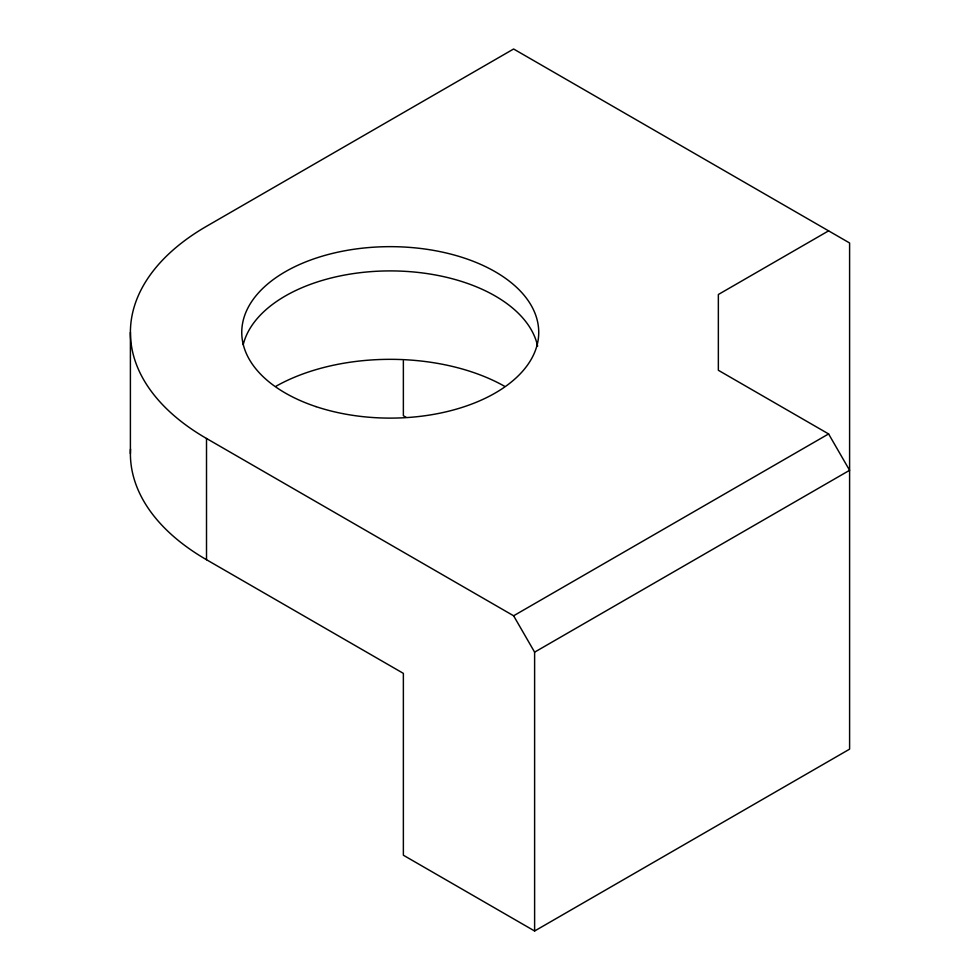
<?xml version="1.0" encoding="UTF-8"?>
<svg xmlns="http://www.w3.org/2000/svg" width="980" height="980" viewBox="0 0 980 980"><rect width="100%" height="100%" fill="white"/><g stroke="black" fill="none" stroke-linecap="round" stroke-linejoin="round"><path stroke-width="1.47" d="M828.602 230.851L718.352 294.502L718.352 370.281L828.602 433.932L849.599 470.302L534.615 652.153L534.615 931L403.368 855.221L403.368 673.37L206.511 559.715A259.847 150.026 0 0 1 130.512 449.097M534.615 931L849.599 749.149L849.599 242.979L513.618 49L206.511 226.307A259.847 150.026 0 0 0 206.511 438.477L513.618 615.783L828.602 433.932M406.014 417.272L403.368 415.74L403.368 360.726M513.618 615.783L534.615 652.153M206.511 438.477L206.511 559.715M130.401 332.392L130.401 453.63M275.956 386.267A163.329 94.301 0 0 1 504.541 386.267M243.212 344.703A148.482 85.726 0 0 1 391.547 270.909A148.482 85.726 0 0 1 537.628 346.197M316.001 406.627A148.482 85.726 0 0 0 538.731 332.392A148.482 85.726 0 0 0 316.001 258.144A148.482 85.726 0 0 0 316.001 406.627"/></g></svg>
